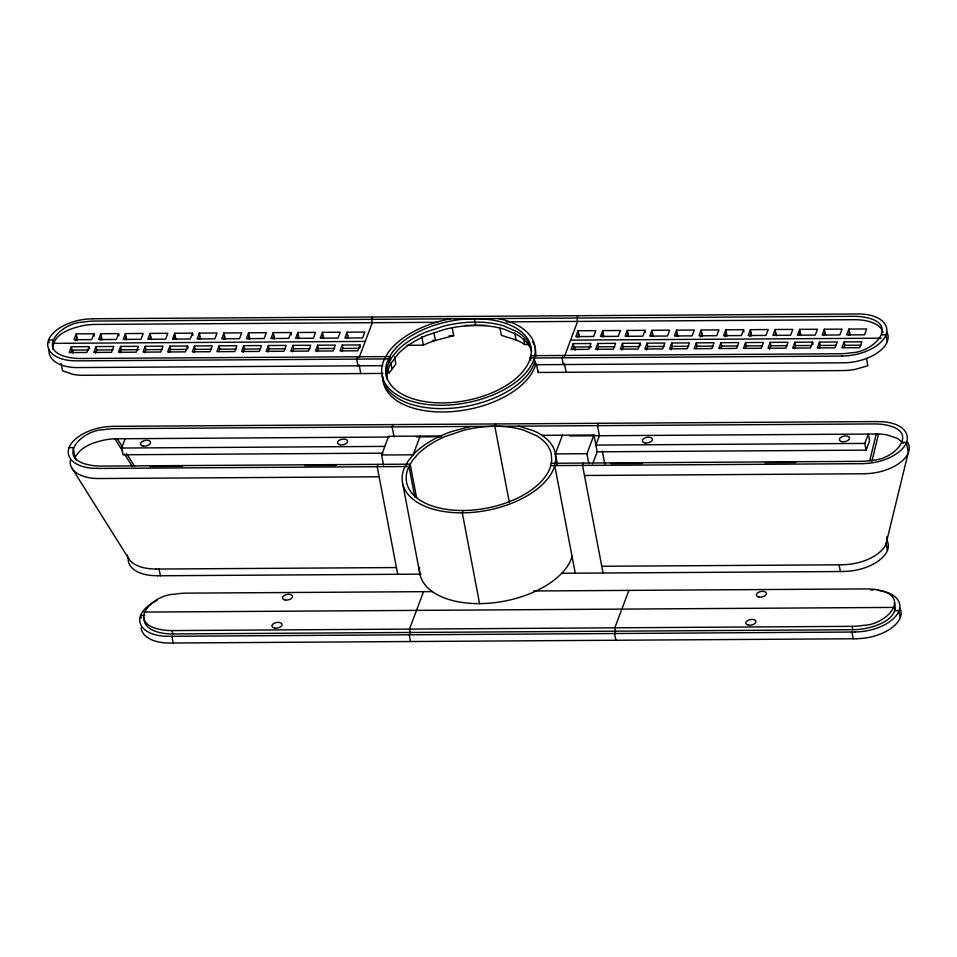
<?xml version="1.0" encoding="UTF-8"?>
<svg xmlns="http://www.w3.org/2000/svg" width="957" height="957" viewBox="0 0 957 957"><rect width="100%" height="100%" fill="white"/><g stroke="black" fill="none" stroke-linecap="round" stroke-linejoin="round"><path stroke-width="1.44" d="M535.92 355.992L535.358 348.527A77.828 42.754 -10.8 0 0 534.64 346.135M144.064 617.887C143.335 627.337 154.173 631.68 161.865 633.02A40.158 22.059 -10.8 0 0 172.786 633.941L852.807 629.706A40.158 22.059 -10.8 0 0 864.47 628.641C876.971 626.333 899.233 618.892 894.46 602.515M866.492 358.576L867.867 365.777L854.625 369.51A40.158 22.059 -10.8 0 1 842.961 370.574L538.025 372.476L538.336 370.443M869.554 461.453L876.253 434.011L878.526 434.035A40.05 21.999 -10.8 0 1 887.175 434.933L897.666 438.509L903.157 443.175M871.839 461.489L878.526 434.035M432.48 591.617L186.208 593.149A40.158 22.059 -10.8 0 0 174.545 594.213C152.33 594.5 125.427 623.258 161.219 629.658A40.158 22.059 -10.8 0 0 172.14 630.579L852.161 626.345A40.158 22.059 -10.8 0 0 863.836 625.28C886.05 625.005 912.942 596.235 877.15 589.835A40.158 22.059 -10.8 0 0 866.229 588.914L533.659 590.983M531.267 357.93L530.836 355.681L839.756 353.755A40.158 22.059 -10.8 0 0 851.419 352.702C873.633 352.415 900.537 323.657 864.745 317.257A40.158 22.059 -10.8 0 0 853.823 316.336L94.827 321.062A40.158 22.059 -10.8 0 0 83.151 322.126C60.937 322.401 34.045 351.171 69.837 357.571A40.158 22.059 -10.8 0 0 80.759 358.492L389.666 356.566L390.312 359.928M551.34 463.272L860.259 461.346A40.158 22.059 -10.8 0 0 871.923 460.293C894.137 460.006 921.041 431.248 885.249 424.848A40.158 22.059 -10.8 0 0 874.327 423.927L115.33 428.652A40.158 22.059 -10.8 0 0 103.655 429.717C81.441 429.992 54.549 458.762 90.341 465.162A40.158 22.059 -10.8 0 0 101.263 466.083L410.17 464.157L416.558 497.664M534.867 361.363L534.162 363.696A77.828 42.754 -10.8 0 1 452.362 408.172A77.828 42.754 -10.8 0 1 382.333 376.125M534.233 358.002L535.513 364.725L534.807 367.057A77.828 42.754 -10.8 0 1 450.783 411.701A77.828 42.754 -10.8 0 1 382.92 376.974M572.035 556.364L571.329 558.709A77.828 42.754 -10.8 0 1 486.192 603.412A77.828 42.754 -10.8 0 1 419.501 567.357M71.356 346.745L69.167 352.595L86.896 352.487L89.097 346.637L71.356 346.745L72.002 350.106L71.117 352.451M76.201 333.885L74 339.723L91.74 339.615L93.942 333.766L76.201 333.885L77.385 340.13M75.519 340.752L76.835 337.247M95.987 346.59L93.786 352.439L111.526 352.332L113.727 346.482L95.987 346.59L96.633 349.951L95.461 353.073M100.82 333.73L98.631 339.579L116.359 339.46L118.56 333.61L100.82 333.73L102.016 339.974M100.437 339.819L101.466 337.091M120.618 346.434L118.417 352.284L136.157 352.176L138.346 346.326L120.618 346.434L121.252 349.807L120.08 352.918M125.451 333.574L123.25 339.424L140.99 339.316L143.191 333.467L125.451 333.574L126.635 339.819M125.068 339.663L126.097 336.936M145.237 346.29L143.048 352.14L160.776 352.02L162.977 346.171L145.237 346.29L145.883 349.652L144.71 352.762M150.082 333.419L147.88 339.268L165.621 339.161L167.81 333.311L150.082 333.419L151.266 339.663M149.687 339.508L150.716 336.78M382.932 453.151L122.915 454.766L121.623 448.043L125.14 438.689M169.868 346.135L167.666 351.985L185.407 351.865L187.608 346.027L169.868 346.135L170.502 349.496L169.329 352.619M174.7 333.263L172.499 339.113L190.24 339.005L192.441 333.156L174.7 333.263L175.897 339.508M174.318 339.352L175.346 336.625M194.498 345.979L192.297 351.829L210.038 351.721L212.227 345.872L194.498 345.979L195.132 349.341L193.96 352.463M199.331 333.108L197.13 338.957L214.87 338.85L217.072 333L199.331 333.108L200.515 339.352M198.948 339.209L199.965 336.469M219.117 345.824L216.916 351.674L234.656 351.566L236.858 345.716L219.117 345.824L219.763 349.185L218.974 351.267M223.95 332.964L221.761 338.802L239.489 338.694L241.69 332.845L223.95 332.964L225.146 339.209M223.567 339.053L224.596 336.326M243.748 345.668L241.547 351.518L259.287 351.41L261.488 345.561L243.748 345.668L244.382 349.03L243.21 352.152M248.581 332.809L246.38 338.658L264.12 338.539L266.321 332.689L248.581 332.809L249.777 339.053M248.198 338.898L249.227 336.17M268.367 345.513L266.178 351.363L283.906 351.255L286.107 345.405L268.367 345.513L269.013 348.886L267.84 351.997M273.212 332.653L271.01 338.503L288.751 338.395L290.94 332.546L273.212 332.653L274.396 338.898M272.817 338.742L273.846 336.015M292.998 345.369L290.796 351.219L308.537 351.099L310.738 345.25L292.998 345.369L293.643 348.731L292.471 351.841M297.83 332.498L295.641 338.347L313.37 338.24L315.571 332.39L297.83 332.498L299.027 338.742M297.448 338.587L298.476 335.859M317.628 345.214L315.427 351.063L333.168 350.944L335.357 345.106L317.628 345.214L318.262 348.575L317.09 351.697M322.461 332.342L320.26 338.192L338 338.084L340.202 332.235L322.461 332.342L323.645 338.587M322.078 338.431L323.095 335.704M342.247 345.058L340.046 350.908L357.786 350.8L359.988 344.951L342.247 345.058L342.893 348.42L341.721 351.542M347.092 332.187L344.891 338.036L362.631 337.929L364.82 332.079L347.092 332.187L348.276 338.431M346.697 338.288L347.726 335.548M357.583 356.77L356.698 359.102L357.978 365.825M372.524 316.994L371.651 319.339L372.285 322.7L359.222 357.451M378.087 464.36L377.202 466.693L397.705 574.284M383.53 465.09L381.604 454.994L388.638 436.284L440.687 435.961A58.09 31.904 -10.8 0 1 452.733 431.212L470.988 426.439M393.028 424.585L392.155 426.93L394.081 437.014M420.183 436.093L413.149 454.802L381.604 454.994M423.544 591.677L409.476 629.108L410.122 632.469L409.237 634.802L410.529 641.525M463.164 510.5A73.725 40.505 -10.8 0 1 407.921 468.834L411.749 461.525L417.623 454.408A73.725 40.505 -10.8 0 1 445.436 436.428L463.308 430.423A73.725 40.505 -10.8 0 1 523.383 430.04L536.817 435.854A73.725 40.505 -10.8 0 1 551.208 453.582L551.746 460.652L550.084 467.949A73.725 40.505 -10.8 0 1 463.164 510.5L462.291 512.844L479.589 603.628M495.702 423.951L494.829 426.284L509.339 502.425M562.919 355.49L562.046 357.822L563.326 364.545M577.872 315.714L576.999 318.059L577.633 321.42L564.57 356.171M573.231 343.623L571.03 349.461L588.77 349.353L590.971 343.503L573.231 343.623L573.865 346.984L572.992 349.317M578.064 330.751L575.863 336.601L593.603 336.493L595.804 330.643L578.064 330.751L579.26 336.996M577.382 337.618L578.71 334.113M557.321 464.001L555.395 453.917L562.429 435.196M597.85 343.467L595.661 349.317L613.401 349.197L615.59 343.348L597.85 343.467L598.496 346.829L597.324 349.951M602.695 330.596L600.494 336.445L618.234 336.338L620.435 330.488L602.695 330.596L603.879 336.84M602.312 336.685L603.329 333.957M622.481 343.312L620.28 349.161L638.02 349.054L640.221 343.204L622.481 343.312L623.127 346.673L621.799 350.178M627.313 330.44L625.124 336.29L642.853 336.182L645.054 330.332L627.313 330.44L628.51 336.685M627.074 336.146L627.959 333.802M583.423 463.08L582.55 465.413L603.054 573.004M588.866 463.81L586.94 453.714L593.974 435.004L541.925 435.327A58.09 31.904 -10.8 0 0 533.396 430.71L518.658 426.14M598.376 423.305L597.503 425.65L599.417 435.734L595.9 445.089L864.829 443.414L868.346 434.059L869.626 440.782L866.109 450.137L597.18 451.812L592.658 463.846M647.111 343.156L644.91 349.006L662.651 348.898L664.852 343.049L647.111 343.156L647.745 346.518L646.43 350.023M651.944 330.285L649.743 336.134L667.484 336.027L669.685 330.177L651.944 330.285L653.129 336.529M651.705 335.991L652.59 333.658M671.73 343.001L669.541 348.85L687.27 348.743L689.471 342.893L671.73 343.001L672.376 346.362L671.06 349.879M676.575 330.141L674.374 335.991L692.114 335.871L694.303 330.021L676.575 330.141L677.759 336.385M676.336 335.835L677.209 333.503M696.361 342.845L694.16 348.695L711.9 348.587L714.101 342.738L696.361 342.845L697.007 346.207L696.122 348.551M701.194 329.986L698.993 335.835L716.733 335.716L718.934 329.878L701.194 329.986L702.39 336.23M700.524 336.852L701.84 333.347M720.992 342.702L718.791 348.539L736.531 348.432L738.72 342.582L720.992 342.702L721.626 346.063L720.753 348.396M725.825 329.83L723.624 335.68L741.364 335.572L743.565 329.722L725.825 329.83L727.009 336.074M628.893 590.397L614.825 627.828L615.471 631.189L614.585 633.522L615.865 640.245M725.143 336.697L726.459 333.192M745.611 342.546L743.41 348.396L761.15 348.276L763.351 342.427L745.611 342.546L746.257 345.908L745.371 348.24M750.444 329.675L748.254 335.524L765.995 335.417L768.184 329.567L750.444 329.675L751.64 335.919M749.774 336.553L751.089 333.036M770.241 342.391L768.04 348.24L785.781 348.133L787.982 342.283L770.241 342.391L770.875 345.752L769.56 349.257M775.074 329.519L772.873 335.369L790.614 335.261L792.815 329.411L775.074 329.519L776.271 335.763M774.835 335.225L775.72 332.88M794.86 342.235L792.671 348.085L810.4 347.977L812.601 342.127L794.86 342.235L795.506 345.597L794.334 348.719M799.705 329.364L797.504 335.213L815.244 335.106L817.445 329.256L799.705 329.364L800.889 335.608M799.322 335.464L800.339 332.737M819.491 342.08L817.29 347.929L835.03 347.822L837.231 341.972L819.491 342.08L820.137 345.441L818.965 348.563M824.324 329.22L822.135 335.07L839.863 334.95L842.064 329.1L824.324 329.22L825.52 335.464M823.941 335.309L824.97 332.581M844.122 341.924L841.921 347.774L859.661 347.666L861.85 341.816L844.122 341.924L844.756 345.286L843.978 347.367M848.955 329.064L846.754 334.914L864.494 334.794L866.695 328.957L848.955 329.064L850.139 335.309M848.572 335.153L849.601 332.426M76.656 460.185L75.077 457.673C80.615 446.345 94.097 442.158 105.581 439.801A40.05 21.999 -10.8 0 1 114.936 438.796L389.619 437.038M440.687 435.961L437.756 437.301A77.828 42.754 -10.8 0 0 414.202 453.63L408.005 461.142L403.974 468.858A77.828 42.754 -10.8 0 0 462.291 512.844A77.828 42.754 -10.8 0 0 554.031 467.925L555.79 460.221L555.216 452.757A77.828 42.754 -10.8 0 0 543.863 436.631L541.925 435.327M450.484 318.848L448.534 319.195A77.828 42.754 -10.8 0 0 387.501 353.552L383.47 361.267A77.828 42.754 -10.8 0 0 441.787 405.254A77.828 42.754 -10.8 0 0 533.528 360.334L535.286 352.631A77.828 42.754 -10.8 0 0 499.853 318.872L498.154 318.549M452.314 328.454L453.69 335.656L435.435 340.441A58.09 31.904 -10.8 0 0 423.389 345.178L407.024 345.286M92.638 318.741L857.759 313.968A37.156 20.408 -10.8 0 1 886.05 334.794A37.156 20.408 -10.8 0 1 841.969 355.992M437.744 322.294L95.461 324.423A40.158 22.059 -10.8 0 0 83.797 325.488C71.404 328.072 52.252 333.826 52.898 349.365M506.229 321.863L854.457 319.698A40.158 22.059 -10.8 0 1 865.379 320.619C872.246 322.007 880.596 324.83 882.964 332.187M465.174 325.488L486.036 325.356M449.228 335.68L453.69 335.656M881.923 334.83L885.871 334.806L887.151 341.529M432.468 340.453L435.435 340.441L434.059 333.227M365.251 341.41L53.293 343.36L52.647 339.998L48.699 340.022L49.214 342.714M570.599 340.13L881.074 338.192M499.985 328.155L501.36 335.357L516.098 339.938A58.09 31.904 -10.8 0 1 524.627 344.544L529.089 344.52M72.002 350.106L88.259 350.011M96.633 349.951L112.89 349.855M121.252 349.807L138.992 349.688M145.883 349.652L162.14 349.544M170.502 349.496L186.771 349.389M195.132 349.341L211.389 349.245M219.763 349.185L236.02 349.09M244.382 349.03L260.651 348.934M269.013 348.886L285.27 348.779M293.643 348.731L309.901 348.623M318.262 348.575L334.519 348.468M342.893 348.42L359.15 348.324M573.865 346.984L591.605 346.865M598.496 346.829L614.753 346.721M623.127 346.673L639.384 346.566M647.745 346.518L664.014 346.422M672.376 346.362L688.633 346.267M697.007 346.207L713.264 346.111M721.626 346.063L737.883 345.955M746.257 345.908L762.514 345.8M770.875 345.752L787.144 345.644M795.506 345.597L811.763 345.501M820.137 345.441L836.394 345.345M844.756 345.286L861.013 345.19M841.933 356.076L530.286 358.026L530.704 360.263M382.872 365.67L78.091 367.572A37.156 20.408 -10.8 0 1 49.13 349.508M535.513 364.725L843.213 362.799A37.156 20.408 -10.8 0 0 887.33 341.529A37.156 20.408 -10.8 0 0 886.983 332.223M382.979 373.433L83.953 375.3A40.158 22.059 -10.8 0 1 73.031 374.378L62.54 370.802L61.164 363.6M113.141 426.332L878.263 421.558M416.391 436.87L441.679 436.715M569.666 435.913L876.253 434.011M69.203 447.613L73.151 447.589L75.077 457.673M902.427 442.421L906.375 442.397L908.301 452.482L886.11 543.504L887.39 550.227M121.623 448.043L384.618 446.405M555.395 453.917L586.94 453.714M150.058 466.538L182.56 466.334M304.828 465.58L336.015 465.377M611.14 463.667L642.326 463.475M765.205 462.71L795.734 462.518M97.315 468.44L408.974 466.502L414.8 497.09M550.789 465.616L862.436 463.667M379.128 476.777L99.241 478.524A37.156 20.408 -10.8 0 1 70.28 460.461M584.476 475.497L864.362 473.763M156.027 569.056L396.425 567.561M601.774 566.281L842.172 564.786M157.307 575.779L421.128 574.14M561.903 573.267L843.452 571.508M144.04 612.085L894.328 607.408L894.974 610.769L898.922 610.745L900.202 617.468M144.686 615.447L140.727 615.471L141.241 618.162M854.984 632.027L168.839 636.309A37.156 20.408 -10.8 0 1 140.559 615.483A37.156 20.408 -10.8 0 1 156.876 600.518M856.264 638.75L170.131 643.032A37.156 20.408 -10.8 0 1 141.11 627.648M117.244 438.737L122.771 447.541M126.707 453.833L134.602 466.406M114.936 438.796L122.819 451.369M124.398 453.881L132.281 466.454M72.002 468.2L128.788 558.732M864.829 443.414L866.109 450.137M812.601 342.127L813.031 344.364M852.161 626.345L852.807 629.706M839.11 564.797L840.39 571.52M851.921 632.051L853.201 638.774M743.565 329.722L743.984 331.959M645.054 330.332L645.485 332.569M640.221 343.204L640.652 345.441M602.36 451.154L604.848 464.193M593.974 435.004L597.18 451.812M574.583 347.247L575.133 350.13M564.474 363.648L566.125 372.297M555.79 458.582L556.89 464.348M536.375 363.827L538.025 372.476M554.737 465.592L575.241 573.183M523.527 338.79L524.627 344.544M514.722 332.725L516.098 339.938M474.325 318.693A73.725 40.505 -10.8 0 1 531.243 353.061L529.58 360.358A73.725 40.505 -10.8 0 1 442.66 402.909A73.725 40.505 -10.8 0 1 387.418 361.244L391.246 353.934A73.725 40.505 -10.8 0 1 474.325 318.693L475.605 325.416M421.738 336.529L423.389 345.178M394.475 356.817L395.851 364.019L388.889 373.397L388.063 369.079M390.839 362.954L391.939 368.72M389.104 362.272L388.47 358.911L76.811 360.849A37.156 20.408 -10.8 0 1 48.532 340.022A37.156 20.408 -10.8 0 1 92.602 318.837M402.777 484.039L420.075 574.822M359.988 344.951L360.418 347.188M359.138 364.928L360.789 373.577M290.94 332.546L291.371 334.783M192.441 333.156L192.871 335.393M187.608 346.027L188.027 348.264M118.56 333.61L118.991 335.859M172.14 630.579L172.786 633.941M159.089 569.044L160.369 575.767M171.901 636.285L173.181 643.008M93.942 333.766L94.36 336.015M89.097 346.637L89.527 348.874M72.72 350.382L73.27 353.265M531.398 349.712L531.338 349.353A73.725 40.505 -10.8 0 0 516.947 331.624L503.514 325.811A73.725 40.505 -10.8 0 0 443.438 326.193L425.566 332.199A73.725 40.505 -10.8 0 0 397.753 350.178L391.88 357.296L388.052 364.605A73.725 40.505 -10.8 0 0 386.927 378.984A73.725 40.505 -10.8 0 1 390.348 364.306L398.399 353.54A73.725 40.505 -10.8 0 1 426.212 335.56L444.084 329.555A73.725 40.505 -10.8 0 1 504.16 329.184L517.593 334.986A73.725 40.505 -10.8 0 1 531.673 351.566M532.463 341.541A77.828 42.754 -10.8 0 1 534.197 344.963M862.472 463.583A37.156 20.408 -10.8 0 0 906.554 442.397A37.156 20.408 -10.8 0 0 878.227 421.654M842.208 564.69A37.156 20.408 -10.8 0 0 886.278 543.504A37.156 20.408 -10.8 0 0 886.804 536.733M864.398 473.667A37.156 20.408 -10.8 0 0 908.468 452.482A37.156 20.408 -10.8 0 0 907.463 441.967M843.488 571.413A37.156 20.408 -10.8 0 0 887.558 550.227A37.156 20.408 -10.8 0 0 886.553 539.724M97.351 468.356A37.156 20.408 -10.8 0 1 69.036 447.613A37.156 20.408 -10.8 0 1 113.105 426.427M156.063 568.972A37.156 20.408 -10.8 0 1 127.221 555M157.343 575.695A37.156 20.408 -10.8 0 1 128.346 557.716M856.3 638.666A37.156 20.408 -10.8 0 0 900.381 617.468A37.156 20.408 -10.8 0 0 900.035 608.173M855.02 631.931A37.156 20.408 -10.8 0 0 899.102 610.745A37.156 20.408 -10.8 0 0 877.653 590.325M870.774 590.002A37.156 20.408 -10.8 0 1 873.119 590.026M645.078 442.924A5.12 2.811 -10.8 0 0 652.471 439.311A5.12 2.811 -10.8 0 0 644.707 438.055A5.12 2.811 -10.8 0 0 645.078 442.924M842.1 441.679A5.12 2.811 -10.8 0 0 849.493 438.055A5.12 2.811 -10.8 0 0 841.729 436.799A5.12 2.811 -10.8 0 0 842.1 441.679M340.225 444.826A5.12 2.811 -10.8 0 0 347.618 441.213A5.12 2.811 -10.8 0 0 339.855 439.945A5.12 2.811 -10.8 0 0 340.225 444.826M143.227 446.034A5.12 2.811 -10.8 0 0 150.608 442.421A5.12 2.811 -10.8 0 0 142.844 441.153A5.12 2.811 -10.8 0 0 143.227 446.034M748.506 625.136A5.12 2.811 -10.8 0 0 755.898 621.524A5.12 2.811 -10.8 0 0 748.135 620.268A5.12 2.811 -10.8 0 0 748.506 625.136M759.057 597.072A5.12 2.811 -10.8 0 0 766.449 593.448A5.12 2.811 -10.8 0 0 758.686 592.192A5.12 2.811 -10.8 0 0 759.057 597.072M274.635 628.091A5.12 2.811 -10.8 0 0 282.028 624.478A5.12 2.811 -10.8 0 0 274.264 623.21A5.12 2.811 -10.8 0 0 274.635 628.091M285.186 600.027A5.12 2.811 -10.8 0 0 292.579 596.402A5.12 2.811 -10.8 0 0 284.815 595.146A5.12 2.811 -10.8 0 0 285.186 600.027"/></g></svg>
